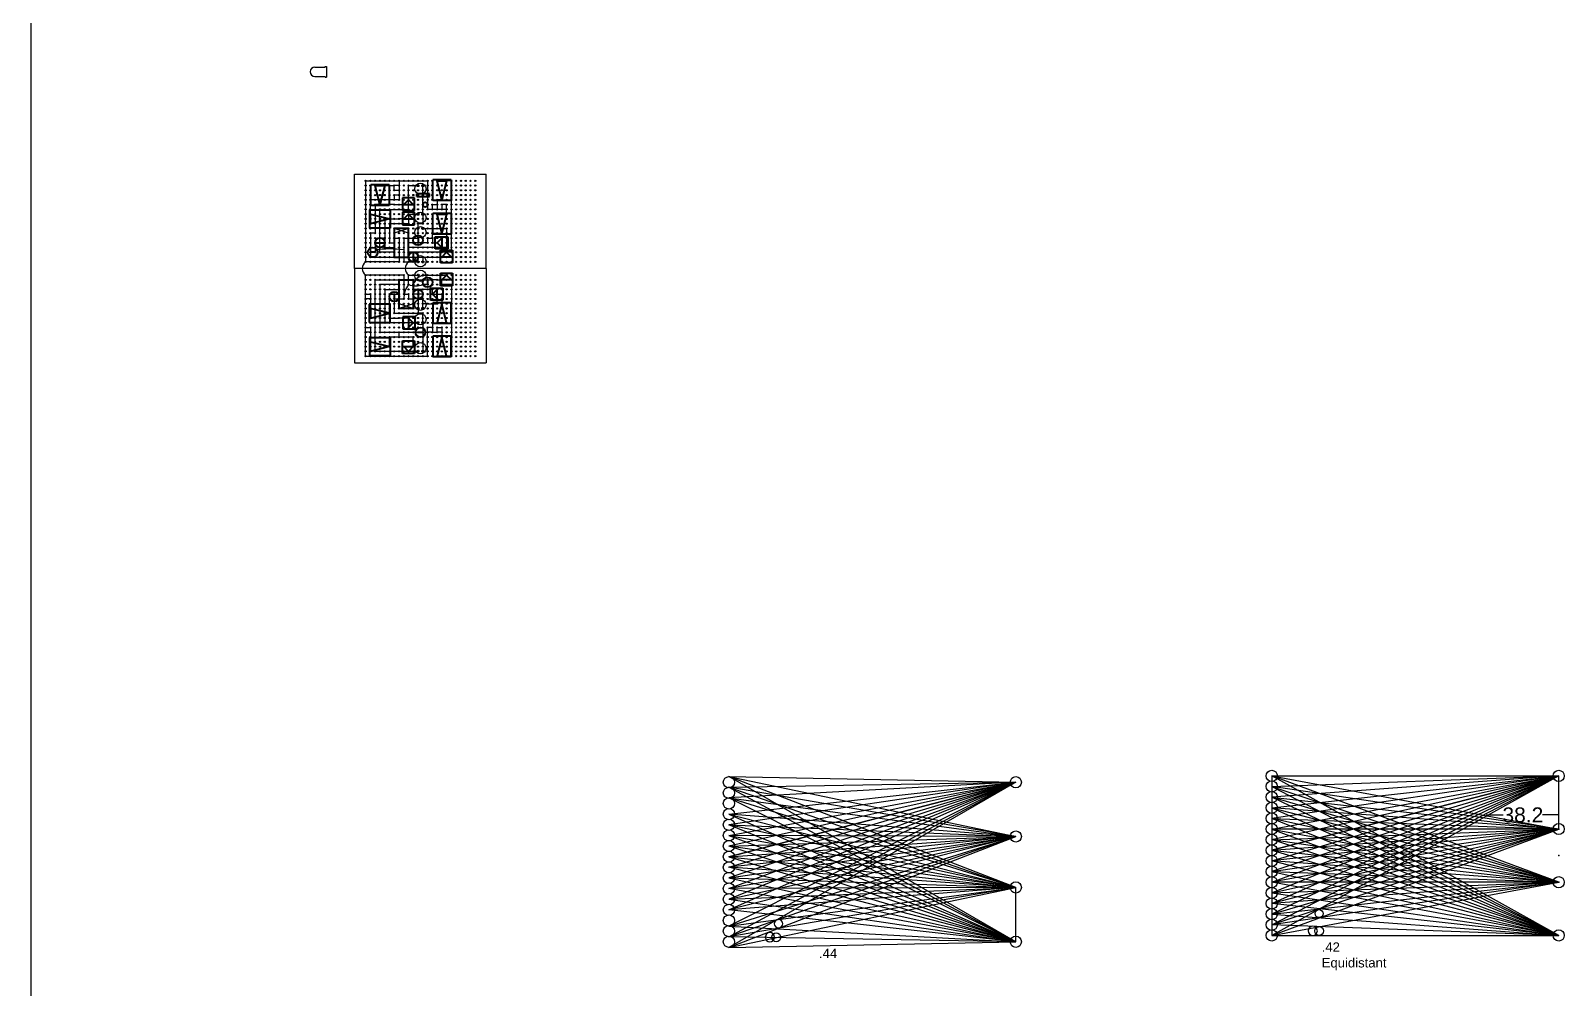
# Model space of a CAD drawing. Header units: inches. Extents: x -89 to 2397, y -1685 to 216.
# Drawn here: x 423 to 1240, y -1234 to -724 of the extents above; entities that cross this region are included whole.
import ezdxf

# ---------------------------------------------------------------- set-up
doc = ezdxf.new("R2010")
doc.units = ezdxf.units.IN
doc.header["$MEASUREMENT"] = 0
doc.linetypes.add('CENTER', pattern=[2, 1.25, -0.25, 0.25, -0.25])
for name, color, linetype, lineweight in [('Components', 1, 'Continuous', 40), ('Resistors', 67, 'ZIGZAG', 30), ('Wires', 3, 'Continuous', 30)]:
    doc.layers.add(name, color=color, linetype=linetype, lineweight=lineweight)
for name, color, linetype in [('PCB', 4, 'Continuous'), ('SenseArea', 1, 'Continuous'), ('SensorEmitter', 2, 'Continuous')]:
    doc.layers.add(name, color=color, linetype=linetype)
doc.styles.get("Standard").update_dxf_attribs({"font": 'arial.ttf', "height": 8})
doc.linetypes.add('ZIGZAG', pattern='A,0.0001,-0.2,[131,ltypeshp.shx,S=0.2,R=0,X=-0.2,Y=0],-0.4,[131,ltypeshp.shx,S=0.2,R=180,X=0.2,Y=0],-0.2', length=0.8001)
doc.dimstyles.get("Standard").update_dxf_attribs({"dimtxt": 0.18, "dimasz": 0.18, "dimexe": 0.18, "dimexo": 0.0625, "dimgap": 0.09, "dimtad": 0, "dimtih": 1, "dimtoh": 1, "dimdec": 1, "dimzin": 0, "dimdsep": 46, "dimtxsty": 'Standard', "dimcen": 0.09, "dimadec": 0, "dimazin": 0, "dimtfac": 1, "dimtdec": 4, "dimtofl": 0, "dimtmove": 0, "dimatfit": 3, "dimfxl": 1, "dimtolj": 1, "dimtzin": 0, "dimarcsym": 0})

# ---------------------------------------------------------------- blocks, each defined once
blk = doc.blocks.new('*D20')
at = {"layer": 'Defpoints', "color": 0}
for p in [(1199.07, -1142.33), (1237.3, -1141.93), (1237.3, -1142.33)]:
    blk.add_point(p, dxfattribs=at)
at = {"layer": 'SenseArea', "color": 0, "lineweight": -2}
for p, q in [((1199.07, -1142.26), (1199.07, -1141.75)), ((1199.25, -1141.93), (1207.76, -1141.93)), ((1237.12, -1141.93), (1228.61, -1141.93)), ((1237.3, -1142.26), (1237.3, -1141.75))]:
    blk.add_line(p, q, dxfattribs=at)
at = {"layer": 'SenseArea', "color": 0}
for points in [[(1199.25, -1141.9), (1199.25, -1141.96), (1199.07, -1141.93)], [(1237.12, -1141.96), (1237.12, -1141.9), (1237.3, -1141.93)]]:
    blk.add_solid(points, dxfattribs=at)
at = {"layer": 'SenseArea', "color": 0, "insert": (1218.19, -1141.93), "char_height": 8, "attachment_point": 5}
blk.add_mtext('\\A1;38.2', dxfattribs=at)

msp = doc.modelspace()

# ---------------------------------------------------------------- linework, layer by layer
at = {"layer": 'Components', "linetype": 'Continuous'}
for p, q in [((604.16, -817.2), (604.16, -806.2)), ((613.96, -806.2), (604.16, -806.2)), ((609.06, -816.78), (606.52, -806.62)), ((606.52, -806.62), (611.6, -806.62)), ((611.6, -806.62), (609.06, -816.78)), ((613.96, -806.2), (613.96, -817.2)), ((637.18, -814.66), (637.18, -803.66)), ((646.98, -803.66), (637.18, -803.66)), ((642.08, -814.24), (639.54, -804.08)), ((639.54, -804.08), (644.62, -804.08)), ((644.62, -804.08), (642.08, -814.24)), ((646.98, -803.66), (646.98, -814.66)), ((613.96, -817.2), (604.16, -817.2)), ((621.1, -813.18), (621.1, -819.88)), ((627.5, -813.18), (621.1, -813.18)), ((624.3, -814.24), (621.76, -816.78)), ((621.76, -816.78), (626.84, -816.78)), ((626.84, -816.78), (624.3, -814.24)), ((627.5, -819.88), (627.5, -813.18)), ((635.45, -810.98), (628.61, -810.98)), ((628.61, -810.98), (628.61, -812.43)), ((628.7, -812.43), (635.45, -812.43)), ((635.45, -812.43), (635.45, -810.98)), ((646.98, -814.66), (637.18, -814.66)), ((603.56, -819.5), (614.56, -819.5)), ((603.56, -819.5), (603.56, -829.3)), ((603.98, -821.86), (614.14, -824.4)), ((603.98, -826.94), (603.98, -821.86)), ((614.14, -824.4), (603.98, -826.94)), ((614.56, -819.5), (614.56, -824.5)), ((614.56, -824.5), (614.56, -829.3)), ((621.1, -819.88), (627.5, -819.88)), ((621.1, -820.8), (621.1, -827.5)), ((627.5, -820.8), (621.1, -820.8)), ((624.3, -821.86), (621.76, -824.4)), ((621.76, -824.4), (626.84, -824.4)), ((626.84, -824.4), (624.3, -821.86)), ((627.5, -827.5), (627.5, -820.8)), ((637.18, -832.44), (637.18, -821.44)), ((646.98, -821.44), (637.18, -821.44)), ((642.08, -832.02), (639.54, -821.86)), ((639.54, -821.86), (644.62, -821.86)), ((644.62, -821.86), (642.08, -832.02)), ((646.98, -821.44), (646.98, -832.44)), ((614.56, -829.3), (603.56, -829.3)), ((624.3, -829.48), (616.68, -829.48)), ((616.68, -829.48), (616.68, -844.72)), ((621.1, -827.5), (627.5, -827.5)), ((624.3, -844.72), (624.3, -829.48)), ((646.98, -832.44), (637.18, -832.44)), ((644.44, -832.44), (639.44, -832.44)), ((638.48, -833.9), (645.18, -833.9)), ((638.48, -840.3), (638.48, -833.9)), ((645.18, -840.3), (638.48, -840.3)), ((639.54, -837.1), (642.08, -834.56)), ((639.54, -837.1), (642.08, -839.64)), ((641.42, -847.82), (641.42, -841.12)), ((641.42, -841.12), (647.82, -841.12)), ((642.08, -834.56), (642.08, -839.64)), ((645.18, -833.9), (645.18, -840.3)), ((647.82, -841.12), (647.82, -847.82)), ((616.68, -844.72), (624.3, -844.72)), ((647.82, -847.82), (641.42, -847.82)), ((642.08, -844.72), (644.62, -842.18)), ((647.16, -844.72), (642.08, -844.72)), ((647.16, -844.72), (644.62, -842.18)), ((619.22, -872.1), (619.22, -856.86)), ((619.22, -856.86), (626.84, -856.86)), ((626.84, -856.86), (626.84, -872.1)), ((641.42, -859.96), (641.42, -853.26)), ((641.42, -853.26), (647.82, -853.26)), ((642.08, -856.86), (644.62, -854.32)), ((647.16, -856.86), (642.08, -856.86)), ((644.62, -854.32), (647.16, -856.86)), ((647.82, -853.26), (647.82, -859.96)), ((635.94, -861.28), (642.64, -861.28)), ((635.94, -867.68), (635.94, -861.28)), ((639.54, -861.94), (637, -864.48)), ((637, -864.48), (639.54, -867.02)), ((639.54, -867.02), (639.54, -861.94)), ((647.82, -859.96), (641.42, -859.96)), ((642.64, -861.28), (642.64, -867.68)), ((614.56, -869.74), (603.56, -869.74)), ((603.56, -879.54), (603.56, -869.74)), ((614.14, -874.64), (603.98, -872.1)), ((603.98, -872.1), (603.98, -877.18)), ((614.56, -879.54), (614.56, -869.74)), ((626.84, -872.1), (619.22, -872.1)), ((642.64, -867.68), (635.94, -867.68)), ((644.52, -869.14), (637.18, -869.14)), ((637.18, -869.14), (637.18, -880.14)), ((642.08, -869.56), (639.54, -879.72)), ((646.98, -869.14), (641.98, -869.14)), ((644.62, -879.72), (642.08, -869.56)), ((646.98, -880.14), (646.98, -869.14)), ((603.56, -879.54), (614.56, -879.54)), ((603.98, -877.18), (614.14, -874.64)), ((627.9, -876.52), (621.2, -876.52)), ((621.2, -876.52), (621.2, -882.92)), ((626.84, -879.72), (624.3, -877.18)), ((624.3, -877.18), (624.3, -882.26)), ((624.3, -882.26), (626.84, -879.72)), ((627.9, -882.92), (627.9, -876.52)), ((646.98, -880.14), (637.18, -880.14)), ((639.54, -879.72), (644.62, -879.72)), ((603.56, -887.52), (614.56, -887.52)), ((603.56, -887.52), (603.56, -897.32)), ((603.98, -889.88), (614.14, -892.42)), ((603.98, -894.96), (603.98, -889.88)), ((614.56, -887.52), (614.56, -892.52)), ((621.1, -896.02), (621.1, -889.32)), ((621.1, -889.32), (627.5, -889.32)), ((621.2, -882.92), (627.9, -882.92)), ((627.5, -889.32), (627.5, -896.02)), ((646.98, -886.92), (637.18, -886.92)), ((637.18, -886.92), (637.18, -897.92)), ((642.08, -887.34), (639.54, -897.5)), ((644.62, -897.5), (642.08, -887.34)), ((646.98, -897.92), (646.98, -886.92)), ((614.56, -897.32), (603.56, -897.32)), ((614.14, -892.42), (603.98, -894.96)), ((614.56, -892.52), (614.56, -897.32)), ((627.5, -896.02), (621.1, -896.02)), ((624.3, -894.96), (621.76, -892.42)), ((621.76, -892.42), (626.84, -892.42)), ((626.84, -892.42), (624.3, -894.96)), ((646.98, -897.92), (637.18, -897.92)), ((639.54, -897.5), (644.62, -897.5))]:
    msp.add_line(p, q, dxfattribs=at)
at = {"layer": 'Components'}
for p, q in [((606.52, -837.1), (611.66, -837.1)), ((629.38, -834.56), (629.38, -837.1)), ((606.52, -842.18), (603.98, -842.18)), ((626.84, -842.12), (626.84, -847.26)), ((634.46, -856.86), (634.46, -859.4)), ((616.68, -864.48), (616.68, -867.02)), ((629.38, -861.88), (629.38, -867.02)), ((629.38, -884.8), (631.92, -884.8))]:
    msp.add_line(p, q, dxfattribs=at)
at = {"layer": 'Components', "linetype": 'Continuous'}
for centre, radius in [((629.38, -806.62), 0.4), ((631.92, -806.62), 0.4), ((633.19, -816.78), 1.27), ((629.38, -821.86), 0.4), ((631.92, -821.86), 0.4), ((629.38, -835.83), 2.6), ((629.38, -829.48), 0.4), ((631.92, -829.48), 0.4), ((605.25, -842.18), 2.6), ((629.38, -872.1), 0.4), ((631.92, -872.1), 0.4), ((629.38, -879.72), 0.4), ((631.92, -879.72), 0.4), ((629.38, -894.96), 0.4), ((631.92, -894.96), 0.4)]:
    msp.add_circle(centre, radius, dxfattribs=at)
at = {"layer": 'Components'}
for centre in [(609.06, -837.1), (626.84, -844.72), (634.46, -858.13), (616.68, -865.75), (629.38, -864.48), (630.65, -884.8)]:
    msp.add_circle(centre, 2.6, dxfattribs=at)
at = {"layer": 'Components', "linetype": 'CENTER'}
for centre in [(629.38, -847.26), (631.92, -847.26), (629.38, -854.32), (631.92, -854.32)]:
    msp.add_circle(centre, 0.4, dxfattribs=at)
at = {"layer": 'PCB', "linetype": 'Continuous'}
for p, q in [((595.57, -800.55), (665.73, -800.55)), ((595.57, -850.79), (595.57, -800.55)), ((665.73, -850.79), (665.73, -800.55)), ((595.57, -850.79), (595.57, -901.03)), ((665.73, -850.79), (665.73, -901.03)), ((595.57, -901.03), (665.73, -901.03))]:
    msp.add_line(p, q, dxfattribs=at)
at = {"layer": 'PCB'}
msp.add_line((665.73, -850.79), (595.57, -850.79), dxfattribs=at)
msp.add_line((665.73, -850.79), (595.57, -850.79), dxfattribs=at)
for centre in [(601.44, -804.08), (601.44, -806.62), (601.44, -809.16), (603.98, -804.08), (603.98, -806.62), (603.98, -809.16), (606.52, -804.08), (606.52, -806.62), (606.52, -809.16), (609.06, -804.08), (609.06, -806.62), (609.06, -809.16), (611.6, -804.08), (611.6, -806.62), (611.6, -809.16), (614.14, -804.08), (614.14, -806.62), (614.14, -809.16), (616.68, -804.08), (616.68, -806.62), (616.68, -809.16), (619.22, -804.08), (619.22, -806.62), (619.22, -809.16), (621.76, -804.08), (621.76, -806.62), (621.76, -809.16), (624.3, -804.08), (624.3, -806.62), (624.3, -809.16), (626.84, -804.08), (626.84, -806.62), (626.84, -809.16), (629.38, -804.08), (629.38, -804.08), (629.38, -806.62), (629.38, -806.62), (629.38, -809.16), (629.38, -809.16), (631.92, -804.08), (631.92, -806.62), (631.92, -809.16), (634.46, -804.08), (634.46, -806.62), (634.46, -809.16), (637, -804.08), (637, -806.62), (637, -809.16), (639.54, -804.08), (639.54, -806.62), (639.54, -809.16), (642.08, -804.08), (642.08, -806.62), (642.08, -809.16), (644.62, -804.08), (644.62, -806.62), (644.62, -809.16), (647.16, -804.08), (647.16, -806.62), (647.16, -809.16), (649.7, -804.08), (649.7, -806.62), (649.7, -809.16), (652.24, -804.08), (652.24, -806.62), (652.24, -809.16), (654.78, -804.08), (654.78, -806.62), (654.78, -809.16), (657.32, -804.08), (657.32, -806.62), (657.32, -809.16), (659.86, -804.08), (659.86, -806.62), (659.86, -809.16), (601.44, -811.7), (601.44, -814.24), (601.44, -816.78), (603.98, -811.7), (603.98, -814.24), (603.98, -816.78), (606.52, -811.7), (606.52, -814.24), (606.52, -816.78), (609.06, -811.7), (609.06, -814.24), (609.06, -816.78), (611.6, -811.7), (611.6, -814.24), (611.6, -816.78), (614.14, -811.7), (614.14, -814.24), (614.14, -816.78), (616.68, -811.7), (616.68, -814.24), (616.68, -816.78), (619.22, -811.7), (619.22, -814.24), (619.22, -816.78), (621.76, -811.7), (621.76, -814.24), (621.76, -816.78), (624.3, -811.7), (624.3, -814.24), (624.3, -816.78), (626.84, -811.7), (626.84, -814.24), (626.84, -816.78), (629.38, -811.7), (629.38, -811.7), (629.38, -814.24), (629.38, -814.24), (629.38, -816.78), (629.38, -816.78), (631.92, -811.7), (631.92, -814.24), (631.92, -816.78), (634.46, -811.7), (634.46, -814.24), (634.46, -816.78), (637, -811.7), (637, -814.24), (637, -816.78), (639.54, -811.7), (639.54, -814.24), (639.54, -816.78), (642.08, -811.7), (642.08, -814.24), (642.08, -816.78), (644.62, -811.7), (644.62, -814.24), (644.62, -816.78), (647.16, -811.7), (647.16, -814.24), (647.16, -816.78), (649.7, -811.7), (649.7, -814.24), (649.7, -816.78), (652.24, -811.7), (652.24, -814.24), (652.24, -816.78), (654.78, -811.7), (654.78, -814.24), (654.78, -816.78), (657.32, -811.7), (657.32, -814.24), (657.32, -816.78), (659.86, -811.7), (659.86, -814.24), (659.86, -816.78), (601.44, -819.32), (601.44, -821.86), (601.44, -824.4), (603.98, -819.32), (603.98, -821.86), (603.98, -824.4), (606.52, -819.32), (606.52, -821.86), (606.52, -824.4), (609.06, -819.32), (609.06, -821.86), (609.06, -824.4), (611.6, -819.32), (611.6, -821.86), (611.6, -824.4), (614.14, -819.32), (614.14, -821.86), (614.14, -824.4), (616.68, -819.32), (616.68, -821.86), (616.68, -824.4), (619.22, -819.32), (619.22, -821.86), (619.22, -824.4), (621.76, -819.32), (621.76, -821.86), (621.76, -824.4), (624.3, -819.32), (624.3, -821.86), (624.3, -824.4), (626.84, -819.32), (626.84, -821.86), (626.84, -824.4), (629.38, -819.32), (629.38, -819.32), (629.38, -821.86), (629.38, -821.86), (629.38, -824.4), (629.38, -824.4), (631.92, -819.32), (631.92, -821.86), (631.92, -824.4), (634.46, -819.32), (634.46, -821.86), (634.46, -824.4), (637, -819.32), (637, -821.86), (637, -824.4), (639.54, -819.32), (639.54, -821.86), (639.54, -824.4), (642.08, -819.32), (642.08, -821.86), (642.08, -824.4), (644.62, -819.32), (644.62, -821.86), (644.62, -824.4), (647.16, -819.32), (647.16, -821.86), (647.16, -824.4), (649.7, -819.32), (649.7, -821.86), (649.7, -824.4), (652.24, -819.32), (652.24, -821.86), (652.24, -824.4), (654.78, -819.32), (654.78, -821.86), (654.78, -824.4), (657.32, -819.32), (657.32, -821.86), (657.32, -824.4), (659.86, -819.32), (659.86, -821.86), (659.86, -824.4), (601.44, -826.94), (601.44, -829.48), (601.44, -832.02), (603.98, -826.94), (603.98, -829.48), (603.98, -832.02), (606.52, -826.94), (606.52, -829.48), (606.52, -832.02), (609.06, -826.94), (609.06, -829.48), (609.06, -832.02), (611.6, -826.94), (611.6, -829.48), (611.6, -832.02), (614.14, -826.94), (614.14, -829.48), (614.14, -832.02), (616.68, -826.94), (616.68, -829.48), (616.68, -832.02), (619.22, -826.94), (619.22, -829.48), (619.22, -832.02), (621.76, -826.94), (621.76, -829.48), (621.76, -832.02), (624.3, -826.94), (624.3, -829.48), (624.3, -832.02), (626.84, -826.94), (626.84, -829.48), (626.84, -832.02), (629.38, -826.94), (629.38, -826.94), (629.38, -829.48), (629.38, -829.48), (629.38, -832.02), (629.38, -832.02), (631.92, -826.94), (631.92, -829.48), (631.92, -832.02), (634.46, -826.94), (634.46, -829.48), (634.46, -832.02), (637, -826.94), (637, -829.48), (637, -832.02), (639.54, -826.94), (639.54, -829.48), (639.54, -832.02), (642.08, -826.94), (642.08, -829.48), (642.08, -832.02), (644.62, -826.94), (644.62, -829.48), (644.62, -832.02), (647.16, -826.94), (647.16, -829.48), (647.16, -832.02), (649.7, -826.94), (649.7, -829.48), (649.7, -832.02), (652.24, -826.94), (652.24, -829.48), (652.24, -832.02), (654.78, -826.94), (654.78, -829.48), (654.78, -832.02), (657.32, -826.94), (657.32, -829.48), (657.32, -832.02), (659.86, -826.94), (659.86, -829.48), (659.86, -832.02), (601.44, -834.56), (601.44, -837.1), (601.44, -839.64), (601.44, -842.18), (603.98, -834.56), (603.98, -837.1), (603.98, -839.64), (603.98, -842.18), (606.52, -834.56), (606.52, -837.1), (606.52, -839.64), (606.52, -842.18), (609.06, -834.56), (609.06, -837.1), (609.06, -839.64), (609.06, -842.18), (611.6, -834.56), (611.6, -837.1), (611.6, -839.64), (611.6, -842.18), (614.14, -834.56), (614.14, -837.1), (614.14, -839.64), (614.14, -842.18), (616.68, -834.56), (616.68, -837.1), (616.68, -839.64), (616.68, -842.18), (619.22, -834.56), (619.22, -837.1), (619.22, -839.64), (619.22, -842.18), (621.76, -834.56), (621.76, -837.1), (621.76, -839.64), (621.76, -842.18), (624.3, -834.56), (624.3, -837.1), (624.3, -839.64), (624.3, -842.18), (626.84, -834.56), (626.84, -837.1), (626.84, -839.64), (626.84, -842.18), (629.38, -834.56), (629.38, -834.56), (629.38, -837.1), (629.38, -837.1), (629.38, -839.64), (629.38, -839.64), (629.38, -842.18), (629.38, -842.18), (631.92, -834.56), (631.92, -837.1), (631.92, -839.64), (631.92, -842.18), (634.46, -834.56), (634.46, -837.1), (634.46, -839.64), (634.46, -842.18), (637, -834.56), (637, -837.1), (637, -839.64), (637, -842.18), (639.54, -834.56), (639.54, -837.1), (639.54, -839.64), (639.54, -842.18), (642.08, -834.56), (642.08, -837.1), (642.08, -839.64), (642.08, -842.18), (644.62, -834.56), (644.62, -837.1), (644.62, -839.64), (644.62, -842.18), (647.16, -834.56), (647.16, -837.1), (647.16, -839.64), (647.16, -842.18), (649.7, -834.56), (649.7, -837.1), (649.7, -839.64), (649.7, -842.18), (652.24, -834.56), (652.24, -837.1), (652.24, -839.64), (652.24, -842.18), (654.78, -834.56), (654.78, -837.1), (654.78, -839.64), (654.78, -842.18), (657.32, -834.56), (657.32, -837.1), (657.32, -839.64), (657.32, -842.18), (659.86, -834.56), (659.86, -837.1), (659.86, -839.64), (659.86, -842.18), (601.44, -844.72), (601.44, -847.26), (603.98, -844.72), (603.98, -847.26), (606.52, -844.72), (606.52, -847.26), (609.06, -844.72), (609.06, -847.26), (611.6, -844.72), (611.6, -847.26), (614.14, -844.72), (614.14, -847.26), (616.68, -844.72), (616.68, -847.26), (619.22, -844.72), (619.22, -847.26), (621.76, -844.72), (621.76, -847.26), (624.3, -844.72), (624.3, -847.26), (626.84, -844.72), (626.84, -847.26), (629.38, -844.72), (629.38, -844.72), (629.38, -847.26), (631.92, -844.72), (631.92, -847.26), (634.46, -844.72), (634.46, -847.26), (637, -844.72), (637, -847.26), (639.54, -844.72), (639.54, -847.26), (642.08, -844.72), (642.08, -847.26), (644.62, -844.72), (644.62, -847.26), (647.16, -844.72), (647.16, -847.26), (649.7, -844.72), (649.7, -847.26), (652.24, -844.72), (652.24, -847.26), (654.78, -844.72), (654.78, -847.26), (657.32, -844.72), (657.32, -847.26), (659.86, -844.72), (659.86, -847.26), (601.44, -854.32), (601.44, -856.86), (603.98, -854.32), (603.98, -856.86), (606.52, -854.32), (606.52, -856.86), (609.06, -854.32), (609.06, -856.86), (611.6, -854.32), (611.6, -856.86), (614.14, -854.32), (614.14, -856.86), (616.68, -854.32), (616.68, -856.86), (619.22, -854.32), (619.22, -856.86), (621.76, -854.32), (621.76, -856.86), (624.3, -854.32), (624.3, -856.86), (626.84, -854.32), (626.84, -856.86), (629.38, -854.32), (629.38, -856.86), (629.38, -856.86), (631.92, -854.32), (631.92, -856.86), (634.46, -854.32), (634.46, -856.86), (637, -854.32), (637, -856.86), (639.54, -854.32), (639.54, -856.86), (642.08, -854.32), (642.08, -856.86), (644.62, -854.32), (644.62, -856.86), (647.16, -854.32), (647.16, -856.86), (649.7, -854.32), (649.7, -856.86), (652.24, -854.32), (652.24, -856.86), (654.78, -854.32), (654.78, -856.86), (657.32, -854.32), (657.32, -856.86), (659.86, -854.32), (659.86, -856.86), (601.44, -859.4), (601.44, -861.94), (601.44, -864.48), (603.98, -859.4), (603.98, -861.94), (603.98, -864.48), (606.52, -859.4), (606.52, -861.94), (606.52, -864.48), (609.06, -859.4), (609.06, -861.94), (609.06, -864.48), (611.6, -859.4), (611.6, -861.94), (611.6, -864.48), (614.14, -859.4), (614.14, -861.94), (614.14, -864.48), (616.68, -859.4), (616.68, -861.94), (616.68, -864.48), (619.22, -859.4), (619.22, -861.94), (619.22, -864.48), (621.76, -859.4), (621.76, -861.94), (621.76, -864.48), (624.3, -859.4), (624.3, -861.94), (624.3, -864.48), (626.84, -859.4), (626.84, -861.94), (626.84, -864.48), (629.38, -859.4), (629.38, -859.4), (629.38, -861.94), (629.38, -861.94), (629.38, -864.48), (629.38, -864.48), (631.92, -859.4), (631.92, -861.94), (631.92, -864.48), (634.46, -859.4), (634.46, -861.94), (634.46, -864.48), (637, -859.4), (637, -861.94), (637, -864.48), (639.54, -859.4), (639.54, -861.94), (639.54, -864.48), (642.08, -859.4), (642.08, -861.94), (642.08, -864.48), (644.62, -859.4), (644.62, -861.94), (644.62, -864.48), (647.16, -859.4), (647.16, -861.94), (647.16, -864.48), (649.7, -859.4), (649.7, -861.94), (649.7, -864.48), (652.24, -859.4), (652.24, -861.94), (652.24, -864.48), (654.78, -859.4), (654.78, -861.94), (654.78, -864.48), (657.32, -859.4), (657.32, -861.94), (657.32, -864.48), (659.86, -859.4), (659.86, -861.94), (659.86, -864.48), (601.44, -867.02), (601.44, -869.56), (601.44, -872.1), (601.44, -874.64), (603.98, -867.02), (603.98, -869.56), (603.98, -872.1), (603.98, -874.64), (606.52, -867.02), (606.52, -869.56), (606.52, -872.1), (606.52, -874.64), (609.06, -867.02), (609.06, -869.56), (609.06, -872.1), (609.06, -874.64), (611.6, -867.02), (611.6, -869.56), (611.6, -872.1), (611.6, -874.64), (614.14, -867.02), (614.14, -869.56), (614.14, -872.1), (614.14, -874.64), (616.68, -867.02), (616.68, -869.56), (616.68, -872.1), (616.68, -874.64), (619.22, -867.02), (619.22, -869.56), (619.22, -872.1), (619.22, -874.64), (621.76, -867.02), (621.76, -869.56), (621.76, -872.1), (621.76, -874.64), (624.3, -867.02), (624.3, -869.56), (624.3, -872.1), (624.3, -874.64), (626.84, -867.02), (626.84, -869.56), (626.84, -872.1), (626.84, -874.64), (629.38, -867.02), (629.38, -867.02), (629.38, -869.56), (629.38, -869.56), (629.38, -872.1), (629.38, -872.1), (629.38, -874.64), (629.38, -874.64), (631.92, -867.02), (631.92, -869.56), (631.92, -872.1), (631.92, -874.64), (634.46, -867.02), (634.46, -869.56), (634.46, -872.1), (634.46, -874.64), (637, -867.02), (637, -869.56), (637, -872.1), (637, -874.64), (639.54, -867.02), (639.54, -869.56), (639.54, -872.1), (639.54, -874.64), (642.08, -867.02), (642.08, -869.56), (642.08, -872.1), (642.08, -874.64), (644.62, -867.02), (644.62, -869.56), (644.62, -872.1), (644.62, -874.64), (647.16, -867.02), (647.16, -869.56), (647.16, -872.1), (647.16, -874.64), (649.7, -867.02), (649.7, -869.56), (649.7, -872.1), (649.7, -874.64), (652.24, -867.02), (652.24, -869.56), (652.24, -872.1), (652.24, -874.64), (654.78, -867.02), (654.78, -869.56), (654.78, -872.1), (654.78, -874.64), (657.32, -867.02), (657.32, -869.56), (657.32, -872.1), (657.32, -874.64), (659.86, -867.02), (659.86, -869.56), (659.86, -872.1), (659.86, -874.64), (601.44, -877.18), (601.44, -879.72), (601.44, -882.26), (603.98, -877.18), (603.98, -879.72), (603.98, -882.26), (606.52, -877.18), (606.52, -879.72), (606.52, -882.26), (609.06, -877.18), (609.06, -879.72), (609.06, -882.26), (611.6, -877.18), (611.6, -879.72), (611.6, -882.26), (614.14, -877.18), (614.14, -879.72), (614.14, -882.26), (616.68, -877.18), (616.68, -879.72), (616.68, -882.26), (619.22, -877.18), (619.22, -879.72), (619.22, -882.26), (621.76, -877.18), (621.76, -879.72), (621.76, -882.26), (624.3, -877.18), (624.3, -879.72), (624.3, -882.26), (626.84, -877.18), (626.84, -879.72), (626.84, -882.26), (629.38, -877.18), (629.38, -877.18), (629.38, -879.72), (629.38, -879.72), (629.38, -882.26), (629.38, -882.26), (631.92, -877.18), (631.92, -879.72), (631.92, -882.26), (634.46, -877.18), (634.46, -879.72), (634.46, -882.26), (637, -877.18), (637, -879.72), (637, -882.26), (639.54, -877.18), (639.54, -879.72), (639.54, -882.26), (642.08, -877.18), (642.08, -879.72), (642.08, -882.26), (644.62, -877.18), (644.62, -879.72), (644.62, -882.26), (647.16, -877.18), (647.16, -879.72), (647.16, -882.26), (649.7, -877.18), (649.7, -879.72), (649.7, -882.26), (652.24, -877.18), (652.24, -879.72), (652.24, -882.26), (654.78, -877.18), (654.78, -879.72), (654.78, -882.26), (657.32, -877.18), (657.32, -879.72), (657.32, -882.26), (659.86, -877.18), (659.86, -879.72), (659.86, -882.26), (601.44, -884.8), (601.44, -887.34), (601.44, -889.88), (603.98, -884.8), (603.98, -887.34), (603.98, -889.88), (606.52, -884.8), (606.52, -887.34), (606.52, -889.88), (609.06, -884.8), (609.06, -887.34), (609.06, -889.88), (611.6, -884.8), (611.6, -887.34), (611.6, -889.88), (614.14, -884.8), (614.14, -887.34), (614.14, -889.88), (616.68, -884.8), (616.68, -887.34), (616.68, -889.88), (619.22, -884.8), (619.22, -887.34), (619.22, -889.88), (621.76, -884.8), (621.76, -887.34), (621.76, -889.88), (624.3, -884.8), (624.3, -887.34), (624.3, -889.88), (626.84, -884.8), (626.84, -887.34), (626.84, -889.88), (629.38, -884.8), (629.38, -884.8), (629.38, -887.34), (629.38, -887.34), (629.38, -889.88), (629.38, -889.88), (631.92, -884.8), (631.92, -887.34), (631.92, -889.88), (634.46, -884.8), (634.46, -887.34), (634.46, -889.88), (637, -884.8), (637, -887.34), (637, -889.88), (639.54, -884.8), (639.54, -884.8), (639.54, -887.34), (639.54, -889.88), (642.08, -884.8), (642.08, -887.34), (642.08, -889.88), (644.62, -884.8), (644.62, -887.34), (644.62, -889.88), (647.16, -884.8), (647.16, -887.34), (647.16, -889.88), (649.7, -884.8), (649.7, -887.34), (649.7, -889.88), (652.24, -884.8), (652.24, -887.34), (652.24, -889.88), (654.78, -884.8), (654.78, -887.34), (654.78, -889.88), (657.32, -884.8), (657.32, -887.34), (657.32, -889.88), (659.86, -884.8), (659.86, -887.34), (659.86, -889.88), (601.44, -892.42), (601.44, -894.96), (601.44, -897.5), (603.98, -892.42), (603.98, -894.96), (603.98, -897.5), (606.52, -892.42), (606.52, -894.96), (606.52, -897.5), (609.06, -892.42), (609.06, -894.96), (609.06, -897.5), (611.6, -892.42), (611.6, -894.96), (611.6, -897.5), (614.14, -892.42), (614.14, -894.96), (614.14, -897.5), (616.68, -892.42), (616.68, -894.96), (616.68, -897.5), (619.22, -892.42), (619.22, -894.96), (619.22, -897.5), (621.76, -892.42), (621.76, -894.96), (621.76, -897.5), (624.3, -892.42), (624.3, -894.96), (624.3, -897.5), (626.84, -892.42), (626.84, -894.96), (626.84, -897.5), (629.38, -892.42), (629.38, -892.42), (629.38, -894.96), (629.38, -894.96), (629.38, -897.5), (629.38, -897.5), (631.92, -892.42), (631.92, -894.96), (631.92, -897.5), (634.46, -892.42), (634.46, -894.96), (634.46, -897.5), (637, -892.42), (637, -894.96), (637, -897.5), (639.54, -892.42), (639.54, -894.96), (639.54, -897.5), (642.08, -892.42), (642.08, -894.96), (642.08, -897.5), (644.62, -892.42), (644.62, -894.96), (644.62, -897.5), (647.16, -892.42), (647.16, -894.96), (647.16, -897.5), (649.7, -892.42), (649.7, -894.96), (649.7, -897.5), (652.24, -892.42), (652.24, -894.96), (652.24, -897.5), (654.78, -892.42), (654.78, -894.96), (654.78, -897.5), (657.32, -892.42), (657.32, -894.96), (657.32, -897.5), (659.86, -892.42), (659.86, -894.96), (659.86, -897.5)]:
    msp.add_circle(centre, 0.32, dxfattribs=at)
at = {"layer": 'Resistors'}
for p, q in [((616.68, -816.78), (619.22, -816.78)), ((616.68, -824.4), (619.22, -824.4)), ((603.98, -832.02), (603.98, -834.56)), ((611.6, -832.02), (611.6, -834.56)), ((634.46, -834.56), (634.46, -837.1)), ((637, -834.56), (637, -837.1)), ((634.46, -842.18), (631.92, -842.18)), ((634.46, -844.72), (637, -844.72)), ((634.46, -854.32), (637, -854.32)), ((639.54, -856.86), (637, -856.86)), ((634.46, -861.94), (631.92, -861.94)), ((614.14, -869.56), (614.14, -867.02)), ((634.46, -869.56), (631.92, -869.56)), ((616.68, -877.18), (619.22, -877.18)), ((619.22, -887.34), (619.22, -884.8))]:
    msp.add_line(p, q, dxfattribs=at)
at = {"layer": 'Resistors', "linetype": 'ZIGZAG'}
msp.add_line((626.84, -887.34), (624.3, -887.34), dxfattribs=at)
at = {"layer": 'SenseArea'}
for p, q in [((422.92, -387.62), (422.92, -1685.02)), ((574.42, -743.51), (579.82, -743.51)), ((579.82, -743.14), (580.62, -743.14)), ((579.82, -743.51), (579.82, -743.14)), ((580.62, -743.14), (580.62, -748.89)), ((574.42, -748.51), (579.82, -748.51)), ((579.82, -748.89), (579.82, -748.51)), ((579.82, -748.89), (580.62, -748.89)), ((947.96, -1209.46), (795.03, -1121.48)), ((795.03, -1121.48), (947.96, -1153.39)), ((947.96, -1180.54), (795.03, -1121.48)), ((795.03, -1121.48), (947.96, -1124.46)), ((795.03, -1127.15), (947.96, -1124.46)), ((947.96, -1124.46), (795.03, -1132.82)), ((795.03, -1141.46), (947.96, -1124.46)), ((947.96, -1124.46), (795.03, -1147.13)), ((795.03, -1152.79), (947.96, -1124.46)), ((947.96, -1124.46), (795.03, -1158.46)), ((795.03, -1164.13), (947.96, -1124.46)), ((795.03, -1169.79), (947.96, -1124.46)), ((947.96, -1124.46), (795.03, -1175.46)), ((795.03, -1181.13), (947.96, -1124.46)), ((795.03, -1192.46), (947.96, -1124.46)), ((947.96, -1124.46), (795.03, -1201.11)), ((795.03, -1206.77), (947.96, -1124.46)), ((947.96, -1124.46), (795.03, -1212.44)), ((795.03, -1127.15), (947.96, -1209.46)), ((947.96, -1153.39), (795.03, -1127.15)), ((795.03, -1127.15), (947.96, -1180.54)), ((947.96, -1124.46), (795.07, -1164.13)), ((947.96, -1124.46), (795.15, -1186.79)), ((1237.3, -1121.08), (1084.31, -1194.75)), ((1084.37, -1149.41), (1237.3, -1121.08)), ((1084.38, -1126.74), (1237.3, -1121.08)), ((1237.3, -1121.08), (1084.38, -1132.41)), ((1084.38, -1138.08), (1237.3, -1121.08)), ((1237.3, -1121.08), (1084.38, -1143.74)), ((1237.3, -1121.08), (1084.38, -1155.08)), ((1084.38, -1160.74), (1237.3, -1121.08)), ((1084.38, -1166.41), (1237.3, -1121.08)), ((1237.3, -1121.08), (1084.38, -1172.08)), ((1084.38, -1177.74), (1237.3, -1121.08)), ((1084.38, -1189.08), (1237.3, -1121.08)), ((1084.38, -1200.41), (1237.3, -1121.08)), ((1237.3, -1121.08), (1084.38, -1206.08)), ((1237.3, -1206.08), (1084.38, -1121.08)), ((1084.38, -1121.08), (1237.3, -1149.41)), ((1237.3, -1177.74), (1084.38, -1121.08)), ((1084.38, -1121.08), (1084.38, -1206.08)), ((1084.38, -1121.08), (1237.3, -1121.08)), ((1084.38, -1126.74), (1237.3, -1206.08)), ((1237.3, -1149.41), (1084.38, -1126.74)), ((1084.38, -1126.74), (1237.3, -1177.74)), ((1237.3, -1121.08), (1084.42, -1160.74)), ((1237.3, -1121.08), (1084.5, -1183.4)), ((1237.3, -1149.41), (1237.3, -1121.08)), ((947.96, -1209.46), (795.03, -1132.82)), ((795.03, -1132.82), (947.96, -1153.39)), ((947.96, -1180.54), (795.03, -1132.82)), ((1237.3, -1206.08), (1084.38, -1132.41)), ((1084.38, -1132.41), (1237.3, -1149.41)), ((1237.3, -1177.74), (1084.38, -1132.41)), ((795.03, -1141.46), (947.96, -1209.46)), ((947.96, -1153.39), (795.03, -1141.46)), ((795.03, -1141.46), (947.96, -1180.54)), ((1084.38, -1138.08), (1237.3, -1206.08)), ((1237.3, -1149.41), (1084.38, -1138.08)), ((1084.38, -1138.08), (1237.3, -1177.74)), ((1237.3, -1206.08), (1084.38, -1143.74)), ((1084.38, -1143.74), (1237.3, -1149.41)), ((1237.3, -1177.74), (1084.38, -1143.74)), ((947.96, -1209.46), (795.03, -1147.13)), ((795.03, -1147.13), (947.96, -1153.39)), ((947.96, -1180.54), (795.03, -1147.13)), ((1084.37, -1149.41), (1237.3, -1206.08)), ((1237.3, -1149.41), (1084.38, -1149.41)), ((1084.38, -1155.08), (1237.3, -1149.41)), ((1084.38, -1160.74), (1237.3, -1149.41)), ((1237.3, -1149.41), (1084.38, -1166.41)), ((1084.38, -1172.08), (1237.3, -1149.41)), ((1237.3, -1149.41), (1084.38, -1177.74)), ((1084.38, -1183.41), (1237.3, -1149.41)), ((1237.3, -1149.41), (1084.38, -1189.08)), ((1084.38, -1194.74), (1237.3, -1149.41)), ((1237.3, -1149.41), (1084.38, -1200.41)), ((1084.38, -1206.08), (1237.3, -1149.41)), ((1084.38, -1149.41), (1237.3, -1177.74)), ((795.03, -1152.79), (947.96, -1209.46)), ((947.96, -1153.39), (795.03, -1152.79)), ((795.03, -1152.79), (947.96, -1180.54)), ((795.03, -1158.46), (947.96, -1153.39)), ((795.03, -1164.13), (947.96, -1153.39)), ((947.96, -1153.39), (795.03, -1169.79)), ((795.03, -1175.46), (947.96, -1153.39)), ((947.96, -1153.39), (795.03, -1181.13)), ((795.03, -1186.79), (947.96, -1153.39)), ((947.96, -1153.39), (795.03, -1192.46)), ((795.03, -1201.11), (947.96, -1153.39)), ((947.96, -1153.39), (795.03, -1206.77)), ((795.03, -1212.44), (947.96, -1153.39)), ((947.96, -1180.54), (795.03, -1158.46)), ((947.96, -1209.46), (795.12, -1158.46)), ((1237.3, -1177.74), (1084.38, -1155.08)), ((1237.3, -1206.08), (1084.46, -1155.07)), ((795.03, -1164.13), (947.96, -1180.54)), ((795.07, -1164.13), (947.96, -1209.46)), ((1084.38, -1160.74), (1237.3, -1177.74)), ((1237.3, -1206.08), (1084.38, -1166.41)), ((1237.3, -1177.74), (1084.38, -1166.41)), ((1084.42, -1160.74), (1237.3, -1206.08)), ((947.96, -1209.46), (795.03, -1169.79)), ((947.96, -1180.54), (795.03, -1169.79)), ((795.03, -1175.46), (947.96, -1209.46)), ((795.03, -1175.46), (947.96, -1180.54)), ((1084.38, -1172.08), (1237.3, -1206.08)), ((1084.38, -1172.08), (1237.3, -1177.74)), ((795.03, -1212.44), (947.96, -1180.54)), ((947.96, -1180.54), (795.03, -1206.77)), ((795.03, -1201.11), (947.96, -1180.54)), ((947.96, -1180.54), (795.03, -1192.46)), ((795.03, -1186.79), (947.96, -1180.54)), ((947.96, -1180.54), (795.03, -1181.13)), ((947.96, -1209.46), (795.04, -1181.13)), ((947.96, -1209.46), (947.96, -1180.54)), ((1237.3, -1206.08), (1084.38, -1177.74)), ((1084.38, -1206.08), (1237.3, -1177.74)), ((1237.3, -1177.74), (1084.38, -1200.41)), ((1084.38, -1194.74), (1237.3, -1177.74)), ((1237.3, -1177.74), (1084.38, -1189.08)), ((1084.38, -1183.41), (1237.3, -1177.74)), ((1237.3, -1177.74), (1084.38, -1177.74)), ((1084.38, -1183.41), (1237.3, -1206.08)), ((795.03, -1186.79), (947.96, -1209.46)), ((947.96, -1209.46), (795.03, -1192.46)), ((1237.3, -1206.08), (1084.38, -1189.08)), ((795.03, -1201.11), (947.96, -1209.46)), ((1084.38, -1194.72), (1237.3, -1206.08)), ((1237.3, -1206.08), (1084.38, -1200.41)), ((947.96, -1209.46), (795.03, -1206.77))]:
    msp.add_line(p, q, dxfattribs=at)
for p, q in [((795.03, -1212.44), (947.96, -1209.46)), ((1084.38, -1206.08), (1237.3, -1206.08))]:
    msp.add_line(p, q, dxfattribs=at).dxf.unprotected_set("ltscale", 0)
for centre, radius in [((1084.38, -1121.08), 2.98), ((1237.3, -1121.08), 2.98), ((795.03, -1124.46), 2.98), ((795.03, -1130.13), 2.98), ((947.96, -1124.46), 2.98), ((1084.38, -1126.74), 2.98), ((795.03, -1135.79), 2.98), ((1084.38, -1132.41), 2.98), ((1084.38, -1138.08), 2.98), ((795.03, -1141.46), 2.98), ((795.03, -1147.13), 2.98), ((1084.38, -1143.74), 2.98), ((795.03, -1152.79), 2.98), ((947.96, -1153.39), 2.98), ((1084.38, -1149.41), 2.98), ((1084.38, -1155.08), 2.98), ((1237.3, -1149.41), 2.98), ((795.03, -1158.46), 2.98), ((1084.38, -1160.74), 2.98), ((795.03, -1164.13), 2.98), ((795.03, -1169.79), 2.98), ((1084.38, -1166.41), 2.98), ((795.03, -1175.46), 2.98), ((1084.38, -1172.08), 2.98), ((1084.38, -1177.74), 2.98), ((1237.3, -1177.74), 2.98), ((795.03, -1181.13), 2.98), ((795.03, -1186.79), 2.98), ((947.96, -1180.54), 2.98), ((1084.38, -1183.41), 2.98), ((795.03, -1192.46), 2.98), ((1084.38, -1189.08), 2.98), ((1084.38, -1194.74), 2.98), ((1109.6, -1194.47), 2.11), ((795.03, -1198.13), 2.98), ((795.03, -1203.79), 2.98), ((1084.38, -1200.41), 2.98), ((1109.61, -1203.71), 2.37), ((795.03, -1209.46), 2.98), ((820.26, -1207.1), 2.37), ((947.96, -1209.46), 2.98), ((1084.38, -1206.08), 2.98), ((1237.3, -1206.08), 2.98)]:
    msp.add_circle(centre, radius, dxfattribs=at)
at = {"layer": 'SenseArea', "extrusion": (0, 0, -1)}
for centre, radius in [((-821.48, -1199.82), 2.25), ((-1106.22, -1203.65), 2.43), ((-816.88, -1207.03), 2.43)]:
    msp.add_circle(centre, radius, dxfattribs=at)
at = {"layer": 'SenseArea'}
msp.add_arc((574.42, -746.01), 2.5, 90, 270, dxfattribs=at)
for p in [(1237.3, -1149.41), (1237.3, -1149.41), (1237.3, -1163.58), (1237.3, -1177.74), (1237.3, -1177.74)]:
    msp.add_point(p, dxfattribs=at)
at = {"layer": 'SensorEmitter'}
for centre in [(630.65, -808.29), (630.65, -823.73), (630.65, -831.46), (630.65, -846.92), (630.65, -854.67), (630.65, -870.12), (630.65, -877.85), (630.65, -893.29)]:
    msp.add_circle(centre, 2.98, dxfattribs=at)
at = {"layer": 'Wires', "color": 6, "linetype": 'Continuous'}
for p, q in [((601.44, -804.08), (634.46, -804.08)), ((601.44, -804.08), (601.44, -847.26)), ((619.22, -804.08), (619.22, -806.62)), ((634.46, -804.08), (634.46, -809.16)), ((634.46, -804.08), (634.46, -819.32)), ((642.08, -819.32), (634.46, -819.32)), ((616.68, -834.56), (619.22, -834.56)), ((619.22, -834.56), (619.22, -847.26)), ((619.22, -847.26), (601.44, -847.26)), ((621.76, -854.32), (601.44, -854.32)), ((601.44, -897.5), (601.44, -854.32)), ((621.76, -854.32), (621.76, -864.48)), ((621.76, -864.48), (624.3, -864.48)), ((624.3, -864.48), (624.3, -867.02)), ((624.3, -867.02), (626.84, -867.02)), ((637, -884.8), (634.46, -884.8)), ((634.46, -897.5), (634.46, -884.8)), ((601.44, -897.5), (634.46, -897.5)), ((634.46, -897.5), (634.46, -892.42))]:
    msp.add_line(p, q, dxfattribs=at)
at = {"layer": 'Wires'}
for p, q in [((611.6, -806.62), (616.68, -806.62)), ((616.68, -809.16), (619.22, -809.16)), ((619.22, -811.7), (616.68, -811.7)), ((616.68, -811.7), (616.68, -814.24)), ((619.22, -811.7), (619.22, -814.24)), ((619.22, -816.78), (624.3, -816.78)), ((637, -819.32), (637, -816.78)), ((637, -816.78), (639.54, -816.78)), ((639.54, -814.24), (639.54, -816.78)), ((639.54, -816.78), (639.54, -819.32)), ((611.6, -824.4), (616.68, -824.4)), ((644.62, -819.32), (642.08, -819.32)), ((606.52, -832.02), (603.98, -832.02)), ((634.46, -834.56), (637, -834.56)), ((637, -837.1), (639.54, -837.1)), ((631.92, -842.18), (624.3, -842.18)), ((631.92, -844.72), (631.92, -847.26)), ((637, -844.72), (642.08, -844.72)), ((606.52, -869.56), (606.52, -856.86)), ((626.84, -856.86), (637, -856.86)), ((631.92, -854.32), (634.46, -854.32)), ((639.54, -856.86), (642.08, -856.86)), ((611.6, -861.94), (611.6, -879.72)), ((614.14, -864.48), (614.14, -867.02)), ((631.92, -861.94), (626.84, -861.94)), ((637, -864.48), (637, -861.94)), ((637, -864.48), (642.08, -864.48)), ((642.08, -864.48), (642.08, -869.56)), ((634.46, -869.56), (639.54, -869.56)), ((639.54, -869.56), (639.54, -867.02)), ((601.44, -882.26), (603.98, -882.26)), ((603.98, -882.26), (603.98, -889.88)), ((624.3, -877.18), (619.22, -877.18)), ((637, -879.72), (639.54, -879.72)), ((639.54, -884.8), (639.54, -882.26)), ((639.54, -882.26), (642.08, -882.26)), ((642.08, -882.26), (642.08, -887.34)), ((603.98, -884.8), (601.44, -884.8)), ((609.06, -884.8), (629.38, -884.8)), ((614.14, -892.42), (614.14, -887.34)), ((626.84, -892.42), (626.84, -887.34)), ((637, -884.8), (639.54, -884.8)), ((642.08, -884.8), (639.54, -884.8)), ((647.16, -897.5), (644.62, -897.5))]:
    msp.add_line(p, q, dxfattribs=at)
at = {"layer": 'Wires', "linetype": 'Continuous'}
for p, q in [((619.22, -806.62), (616.68, -806.62)), ((616.68, -809.16), (616.68, -806.62)), ((624.3, -819.32), (624.3, -806.62)), ((624.3, -806.62), (629.38, -806.62)), ((647.16, -804.08), (644.62, -804.08)), ((647.16, -842.18), (647.16, -804.08)), ((603.98, -821.86), (603.98, -814.24)), ((619.22, -814.24), (603.98, -814.24)), ((616.68, -816.78), (606.52, -816.78)), ((606.52, -816.78), (606.52, -832.02)), ((642.08, -814.24), (639.54, -814.24)), ((644.62, -816.78), (642.08, -816.78)), ((642.08, -816.78), (642.08, -819.32)), ((644.62, -819.32), (644.62, -816.78)), ((609.06, -842.18), (609.06, -819.32)), ((609.06, -819.32), (624.3, -819.32)), ((611.6, -824.4), (611.6, -832.02)), ((624.3, -824.4), (619.22, -824.4)), ((624.3, -821.86), (624.3, -826.94)), ((624.3, -821.86), (629.38, -821.86)), ((644.62, -821.86), (644.62, -819.32)), ((624.3, -826.94), (614.14, -826.94)), ((614.14, -826.94), (614.14, -837.1)), ((624.3, -832.02), (616.68, -829.48)), ((624.3, -829.48), (616.68, -832.02)), ((631.92, -829.48), (644.62, -829.48)), ((637, -834.56), (637, -832.02)), ((637, -832.02), (642.08, -832.02)), ((644.62, -829.48), (644.62, -839.64)), ((603.98, -834.56), (603.98, -844.72)), ((611.6, -834.56), (611.6, -839.64)), ((611.6, -839.64), (616.68, -839.64)), ((614.14, -837.1), (616.68, -837.1)), ((634.46, -837.1), (624.3, -837.1)), ((644.62, -839.64), (624.3, -839.64)), ((603.98, -844.72), (616.68, -844.72)), ((616.68, -842.18), (609.06, -842.18)), ((624.3, -844.72), (634.46, -844.72)), ((647.16, -842.18), (634.46, -842.18)), ((606.52, -856.86), (619.22, -856.86)), ((637, -854.32), (644.62, -854.32)), ((642.08, -859.4), (642.08, -856.86)), ((601.44, -864.48), (603.98, -864.48)), ((603.98, -864.48), (603.98, -872.1)), ((619.22, -859.4), (609.06, -859.4)), ((609.06, -859.4), (609.06, -884.8)), ((611.6, -861.94), (614.14, -861.94)), ((614.14, -861.94), (619.22, -861.94)), ((614.14, -864.48), (619.22, -864.48)), ((631.92, -864.48), (626.84, -864.48)), ((631.92, -872.1), (631.92, -864.48)), ((637, -861.94), (634.46, -861.94)), ((647.16, -859.4), (642.08, -859.4)), ((647.16, -859.4), (647.16, -897.5)), ((603.98, -867.02), (601.44, -867.02)), ((606.52, -894.96), (606.52, -869.56)), ((614.14, -877.18), (614.14, -869.56)), ((626.84, -869.56), (619.22, -872.1)), ((626.84, -872.1), (619.22, -869.56)), ((629.38, -879.72), (611.6, -879.72)), ((614.14, -877.18), (616.68, -877.18)), ((634.46, -884.8), (634.46, -882.26)), ((637, -882.26), (634.46, -882.26)), ((637, -879.72), (637, -882.26)), ((637, -882.26), (637, -884.8)), ((624.3, -887.34), (614.14, -887.34)), ((603.98, -892.42), (603.98, -894.96)), ((629.38, -894.96), (606.52, -894.96))]:
    msp.add_line(p, q, dxfattribs=at)
at = {"layer": 'Wires', "color": 6}
msp.add_line((619.22, -806.62), (619.22, -811.7), dxfattribs=at)
at = {"layer": 'Wires', "color": 5, "linetype": 'Continuous'}
for p, q in [((631.92, -821.86), (631.92, -806.62)), ((631.92, -821.86), (631.92, -826.94)), ((629.38, -829.48), (629.38, -826.94)), ((631.92, -826.94), (629.38, -826.94)), ((629.38, -834.56), (629.38, -829.48)), ((621.76, -834.56), (629.38, -834.56)), ((621.76, -834.56), (621.76, -847.26)), ((621.76, -847.26), (629.38, -847.26)), ((624.3, -859.4), (624.3, -854.32)), ((624.3, -854.32), (629.38, -854.32)), ((616.68, -867.02), (621.76, -867.02)), ((629.38, -867.02), (629.38, -872.1)), ((629.38, -872.1), (629.38, -874.64)), ((631.92, -874.64), (629.38, -874.64)), ((631.92, -879.72), (631.92, -874.64)), ((631.92, -879.72), (631.92, -894.96))]:
    msp.add_line(p, q, dxfattribs=at)
at = {"layer": 'Wires', "color": 5}
for p, q in [((606.52, -837.1), (606.52, -842.18)), ((634.46, -859.4), (631.92, -859.4)), ((616.68, -867.02), (616.68, -874.64)), ((616.68, -874.64), (629.38, -874.64))]:
    msp.add_line(p, q, dxfattribs=at)
for centre, radius, start, end in [((613.94, -900.71), 60.31, 82.54963, 97.06804), ((628.11, -849.51), 10.6, 248.93989, 291.06011)]:
    msp.add_arc(centre, radius, start, end, dxfattribs=at)
at = {"layer": 'Wires', "color": 6, "linetype": 'Continuous'}
msp.add_arc((604.04, -850.79), 4.38, 126.37025, 233.62975, dxfattribs=at)
at = {"layer": 'Wires', "color": 5, "linetype": 'Continuous'}
for centre, radius, start, end in [((626.9, -850.79), 4.38, 126.37025, 233.62975), ((634.09, -866.9), 12.33, 142.55264, 180.57746)]:
    msp.add_arc(centre, radius, start, end, dxfattribs=at)
at = {"layer": 'Wires', "linetype": 'Continuous'}
msp.add_arc((633.63, -861.32), 7.05, 83.17802, 164.20211, dxfattribs=at)

# ---------------------------------------------------------------- texts
at = {"layer": 'SenseArea'}
for s, p in [('.44', (843.04, -1218.13)), ('.42', (1110.96, -1214.81)), ('Equidistant', (1110.96, -1223.14))]:
    msp.add_text(s, height=5, dxfattribs=at).set_placement(p)

# ---------------------------------------------------------------- dimensions: what is measured, and where the dimension line sits
dim = msp.add_linear_dim(base=(1237.3, -1141.93), p1=(1199.07, -1142.33), p2=(1237.3, -1142.33), dimstyle='Standard', dxfattribs=at)
dim.commit()
dim.dimension.update_dxf_attribs({"geometry": '*D20', "text_midpoint": (1218.19, -1141.93)})

doc.saveas('drawing.dxf')
